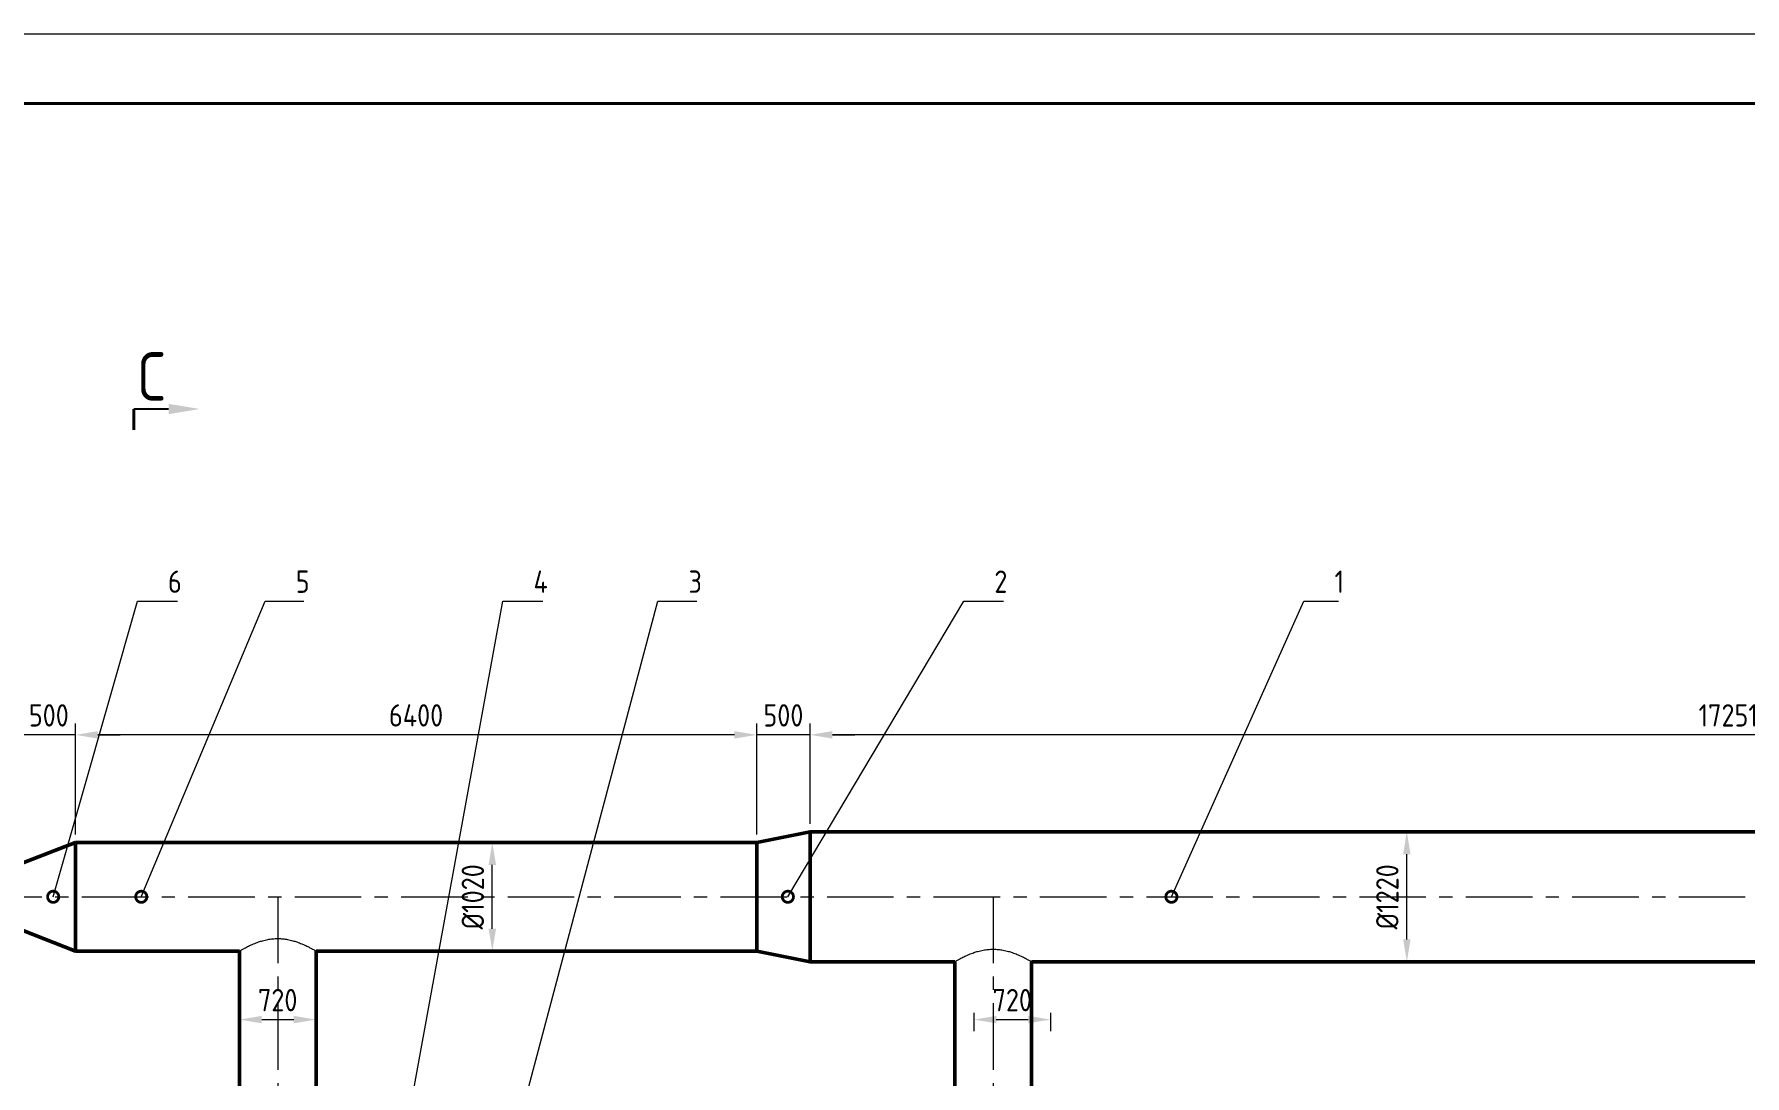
# Model space of a CAD drawing. Header units: millimetres. Extents: x 188205 to 604756, y -401673 to 15123.
# Drawn here: x 353377 to 369444, y -244925 to -235143 of the extents above; entities that cross this region are included whole.
import ezdxf

# ---------------------------------------------------------------- set-up
doc = ezdxf.new("R2010")
doc.units = ezdxf.units.MM
doc.header["$LTSCALE"] = 500
doc.linetypes.add('CENTER', pattern=[2, 1.25, -0.25, 0.25, -0.25])
for name, color, linetype, lineweight in [('BIAOZHU', 3, 'Continuous', 25), ('gas', 2, 'Continuous', 50), ('SHI', 7, 'Continuous', 40), ('WEN', 3, 'Continuous', 20), ('XI', 2, 'Continuous', 20), ('ZHONG', 1, 'CENTER', 20)]:
    doc.layers.add(name, color=color, linetype=linetype, lineweight=lineweight)
doc.styles.add('GB', font='gbenor.shx', dxfattribs={"bigfont": 'gbcbig.shx'})
doc.dimstyles.new('ISO-60', dxfattribs={"dimscale": 60, "dimtxt": 3.5, "dimasz": 3.5, "dimexe": 1.8, "dimexo": 1.25, "dimgap": 1.3, "dimtad": 1, "dimrnd": 1, "dimdsep": 46, "dimtxsty": 'GB', "dimcen": 0, "dimclrd": 3, "dimclre": 3, "dimclrt": 256, "dimadec": 0, "dimazin": 0, "dimtfac": 1, "dimtix": 1, "dimtmove": 0, "dimatfit": 3, "dimldrblk": 'DOTSMALL', "dimfxl": 0, "dimlwd": 20, "dimlwe": 20, "dimarcsym": 0})

# ---------------------------------------------------------------- blocks, each defined once
blk = doc.blocks.new('gas-master-1')
for points in [[(6145, 8590, -0.001322), (6154, 8596, -0.004553), (6157, 8597, -0.000601), (6184, 8612, -0.001638), (6193, 8617, -0.009751), (6211, 8627, -0.004513), (6250, 8646, -0.015257), (6278, 8658, -0.009146), (6325, 8676, -0.021518), (6362, 8687, -0.01614), (6412, 8699, -0.025577), (6456, 8705, -0.023379), (6505, 8708, -0.023379), (6554, 8705, -0.025577), (6598, 8699, -0.01614), (6648, 8687, -0.021518), (6685, 8676, -0.009146), (6732, 8658, -0.015257), (6760, 8646, -0.004513), (6799, 8627, -0.009751), (6817, 8617, -0.001638), (6826, 8612, -0.000601), (6853, 8597, -0.004553), (6856, 8596, -0.001322), (6865, 8590)], [(12865, 8490, -0.001322), (12874, 8496, -0.004553), (12877, 8497, -0.000601), (12904, 8512, -0.001638), (12913, 8517, -0.009751), (12931, 8527, -0.004513), (12970, 8546, -0.015257), (12998, 8558, -0.009146), (13045, 8576, -0.021518), (13082, 8587, -0.01614), (13132, 8599, -0.025577), (13176, 8605, -0.023379), (13225, 8608, -0.023379), (13274, 8605, -0.025577), (13318, 8599, -0.01614), (13368, 8587, -0.021518), (13405, 8576, -0.009146), (13452, 8558, -0.015257), (13480, 8546, -0.004513), (13519, 8527, -0.009751), (13537, 8517, -0.001638), (13546, 8512, -0.000601), (13573, 8497, -0.004553), (13576, 8496, -0.001322), (13585, 8490)]]:
    blk.add_lwpolyline(points, format="xyb")
at = {"layer": 'gas'}
for p, q in [((11005, 9610), (11505, 9710)), ((11505, 9710), (28756, 9710)), ((11505, 8490), (11505, 9710)), ((11505, 9710), (11505, 8490)), ((4105, 9415), (4605, 9610)), ((4605, 9610), (11005, 9610)), ((4605, 9610), (4605, 8590)), ((11005, 9610), (11005, 8590)), ((4105, 8785), (4605, 8590)), ((4605, 8590), (6145, 8590)), ((6145, 8590), (6145, 1469)), ((6865, 8590), (6865, 1469)), ((6865, 8590), (11005, 8590)), ((11005, 8590), (11505, 8490)), ((11505, 8490), (12865, 8490)), ((12865, 8490), (12865, 1469)), ((13585, 8490), (13585, 1469)), ((13585, 8490), (28756, 8490))]:
    blk.add_line(p, q, dxfattribs=at)
at = {"layer": 'ZHONG'}
for p, q in [((-335, 9100), (28756, 9100)), ((-335, 9100), (30273, 9100)), ((6505, 9100), (6505, -5991)), ((13225, 9100), (13225, -5991))]:
    blk.add_line(p, q, dxfattribs=at)
blk = doc.blocks.new('剖切箭头(上右)')
at = {"layer": 'BIAOZHU'}
blk.add_line((5, 0), (0, 0), dxfattribs=at)
blk.add_solid([(5, 0.75), (5, -0.75), (9.5, 0)], dxfattribs=at)
at = {"layer": 'SHI'}
blk.add_line((0, 0), (0, -3), dxfattribs=at)
at = {"layer": 'BIAOZHU', "style": 'GB', "flags": 8}
blk.add_attdef('A', (0.41, 1.2), '', height=7, dxfattribs=at)
blk = doc.blocks.new('*D273')
at = {"layer": 'Defpoints', "color": 0}
for p in [(357582, -242734), (357680, -242734), (357582, -243754)]:
    blk.add_point(p, dxfattribs=at)
at = {"layer": 'WEN', "color": 3, "lineweight": 20}
for p, q in [((357657, -242734), (357788, -242734)), ((357680, -243544), (357680, -242944)), ((357657, -243754), (357788, -243754))]:
    blk.add_line(p, q, dxfattribs=at)
at = {"layer": 'WEN', "color": 3}
for points in [[(357645, -242944), (357715, -242944), (357680, -242734)], [(357645, -243544), (357715, -243544), (357680, -243754)]]:
    blk.add_solid(points, dxfattribs=at)
at = {"layer": 'WEN', "insert": (357497, -243244), "char_height": 210, "attachment_point": 5, "rotation": 90, "style": 'GB'}
blk.add_mtext('%%c1020', dxfattribs=at)
blk = doc.blocks.new('_DotSmall')
at = {"color": 0, "linetype": 'ByBlock', "const_width": 0.5}
blk.add_lwpolyline([(-0.0625, 0, 1), (0.0625, 0, 1)], format="xyb", close=True, dxfattribs=at)
blk = doc.blocks.new('*D249')
at = {"layer": 'Defpoints', "color": 0}
for p in [(366190, -242634), (366270, -242634), (366190, -243854)]:
    blk.add_point(p, dxfattribs=at)
at = {"layer": 'WEN', "color": 3, "lineweight": 20}
for p, q in [((366265, -242634), (366378, -242634)), ((366270, -243644), (366270, -242844)), ((366265, -243854), (366378, -243854))]:
    blk.add_line(p, q, dxfattribs=at)
at = {"layer": 'WEN', "color": 3}
for points in [[(366235, -242844), (366305, -242844), (366270, -242634)], [(366235, -243644), (366305, -243644), (366270, -243854)]]:
    blk.add_solid(points, dxfattribs=at)
at = {"layer": 'WEN', "insert": (366087, -243244), "char_height": 210, "attachment_point": 5, "rotation": 90, "style": 'GB'}
blk.add_mtext('%%c1220', dxfattribs=at)
blk = doc.blocks.new('*D250')
at = {"layer": 'Defpoints', "color": 0}
for p in [(362204, -244259), (362924, -244259), (362924, -244397)]:
    blk.add_point(p, dxfattribs=at)
at = {"layer": 'WEN', "color": 3, "lineweight": 20}
for p, q in [((362204, -244334), (362204, -244505)), ((362924, -244334), (362924, -244505)), ((362414, -244397), (362714, -244397))]:
    blk.add_line(p, q, dxfattribs=at)
at = {"layer": 'WEN', "color": 3}
for points in [[(362414, -244362), (362414, -244432), (362204, -244397)], [(362714, -244362), (362714, -244432), (362924, -244397)]]:
    blk.add_solid(points, dxfattribs=at)
at = {"layer": 'WEN', "insert": (362564, -244214), "char_height": 210, "attachment_point": 5, "style": 'GB'}
blk.add_mtext('720', dxfattribs=at)
blk = doc.blocks.new('*D251')
at = {"layer": 'Defpoints', "color": 0}
for p in [(355304, -244397), (356024, -244397), (356024, -244397)]:
    blk.add_point(p, dxfattribs=at)
at = {"layer": 'WEN', "color": 3, "lineweight": 20}
for p, q in [((355304, -244322), (355304, -244289)), ((356024, -244322), (356024, -244289)), ((355514, -244397), (355814, -244397))]:
    blk.add_line(p, q, dxfattribs=at)
at = {"layer": 'WEN', "color": 3}
for points in [[(355514, -244362), (355514, -244432), (355304, -244397)], [(355814, -244362), (355814, -244432), (356024, -244397)]]:
    blk.add_solid(points, dxfattribs=at)
at = {"layer": 'WEN', "insert": (355664, -244214), "char_height": 210, "attachment_point": 5, "style": 'GB'}
blk.add_mtext('720', dxfattribs=at)
blk = doc.blocks.new('*D287')
at = {"layer": 'Defpoints', "color": 0}
for p in [(360664, -241723), (360664, -242634), (377915, -242634)]:
    blk.add_point(p, dxfattribs=at)
at = {"layer": 'WEN', "color": 3, "lineweight": 20}
for p, q in [((360664, -242559), (360664, -241615)), ((377915, -242559), (377915, -241615)), ((377705, -241723), (360874, -241723))]:
    blk.add_line(p, q, dxfattribs=at)
at = {"layer": 'WEN', "color": 3}
for points in [[(360874, -241688), (360874, -241758), (360664, -241723)], [(377705, -241688), (377705, -241758), (377915, -241723)]]:
    blk.add_solid(points, dxfattribs=at)
at = {"layer": 'WEN', "insert": (369289, -241540), "char_height": 210, "attachment_point": 5, "style": 'GB'}
blk.add_mtext('17251', dxfattribs=at)
blk = doc.blocks.new('*D288')
at = {"layer": 'Defpoints', "color": 0}
for p in [(360164, -241723), (360164, -242734), (360664, -242634)]:
    blk.add_point(p, dxfattribs=at)
at = {"layer": 'WEN', "color": 3, "lineweight": 20}
for p, q in [((360164, -242659), (360164, -241615)), ((360664, -242559), (360664, -241615)), ((359954, -241723), (359744, -241723)), ((360664, -241723), (360164, -241723)), ((360874, -241723), (361084, -241723))]:
    blk.add_line(p, q, dxfattribs=at)
at = {"layer": 'WEN', "color": 3}
for points in [[(359954, -241688), (359954, -241758), (360164, -241723)], [(360874, -241688), (360874, -241758), (360664, -241723)]]:
    blk.add_solid(points, dxfattribs=at)
at = {"layer": 'WEN', "insert": (360414, -241540), "char_height": 210, "attachment_point": 5, "style": 'GB'}
blk.add_mtext('500', dxfattribs=at)
blk = doc.blocks.new('*D289')
at = {"layer": 'Defpoints', "color": 0}
for p in [(353764, -241723), (353764, -242734), (360164, -242734)]:
    blk.add_point(p, dxfattribs=at)
at = {"layer": 'WEN', "color": 3, "lineweight": 20}
for p, q in [((353764, -242659), (353764, -241615)), ((360164, -242659), (360164, -241615)), ((359954, -241723), (353974, -241723))]:
    blk.add_line(p, q, dxfattribs=at)
at = {"layer": 'WEN', "color": 3}
for points in [[(353974, -241688), (353974, -241758), (353764, -241723)], [(359954, -241688), (359954, -241758), (360164, -241723)]]:
    blk.add_solid(points, dxfattribs=at)
at = {"layer": 'WEN', "insert": (356964, -241540), "char_height": 210, "attachment_point": 5, "style": 'GB'}
blk.add_mtext('6400', dxfattribs=at)
blk = doc.blocks.new('*D290')
at = {"layer": 'Defpoints', "color": 0}
for p in [(353264, -241723), (353764, -242734), (353264, -242929)]:
    blk.add_point(p, dxfattribs=at)
at = {"layer": 'WEN', "color": 3, "lineweight": 20}
for p, q in [((353264, -242854), (353264, -241615)), ((353764, -242659), (353764, -241615)), ((353054, -241723), (352844, -241723)), ((353764, -241723), (353264, -241723)), ((353974, -241723), (354184, -241723))]:
    blk.add_line(p, q, dxfattribs=at)
at = {"layer": 'WEN', "color": 3}
for points in [[(353054, -241688), (353054, -241758), (353264, -241723)], [(353974, -241688), (353974, -241758), (353764, -241723)]]:
    blk.add_solid(points, dxfattribs=at)
at = {"layer": 'WEN', "insert": (353514, -241540), "char_height": 210, "attachment_point": 5, "style": 'GB'}
blk.add_mtext('500', dxfattribs=at)

msp = doc.modelspace()

# ---------------------------------------------------------------- linework, layer by layer
at = {"layer": 'SHI'}
msp.add_lwpolyline([(344333.636, -273103.291), (396723.636, -273103.291), (396723.636, -235793.291), (344333.636, -235793.291)], close=True, dxfattribs=at)
at = {"layer": 'XI'}
msp.add_lwpolyline([(342708.636, -273753.291), (397373.636, -273753.291), (397373.636, -235143.291), (342708.636, -235143.291)], close=True, dxfattribs=at)

# ---------------------------------------------------------------- block references
ref = msp.add_blockref('剖切箭头(上右)', (354313.437, -238662.946), dxfattribs=dict(xscale=65, yscale=65, zscale=65))
ref.add_attrib('A', 'C', (354339.912, -238584.694), dxfattribs={"layer": 'BIAOZHU', "height": 455, "style": 'GB'})
at = {"layer": 'WEN'}
msp.add_blockref('gas-master-1', (349159.217, -252343.638), dxfattribs=at)

# ---------------------------------------------------------------- texts
at = {"layer": 'WEN', "char_height": 210, "attachment_point": 7, "style": 'GB'}
for s, insert in [('6', (354633.694, -240389.426)), ('5', (355833.338, -240389.426)), ('4', (358067.373, -240389.426)), ('3', (359523.374, -240389.426)), ('2', (362395.824, -240389.426)), ('1', (365591.639, -240389.426))]:
    msp.add_mtext(s, dxfattribs=dict(at, insert=insert))

# ---------------------------------------------------------------- dimensions: what is measured, and where the dimension line sits
at = {"layer": 'WEN'}
for base, p1, p2, picture, middle in [((353264.214, -241723.115), (353764.214, -242733.638), (353264.214, -242928.638), '*D290', (353514.214, -241540.115)), ((353764.214, -241723.115), (360164.204, -242733.638), (353764.214, -242733.638), '*D289', (356964.209, -241540.115)), ((360164.204, -241723.115), (360664.204, -242633.638), (360164.204, -242733.638), '*D288', (360414.204, -241540.115))]:
    dim = msp.add_linear_dim(base=base, p1=p1, p2=p2, dimstyle='ISO-60', override={"dimtmove": 1}, dxfattribs=at)
    dim.commit()
    dim.dimension.update_dxf_attribs({"geometry": picture, "text_midpoint": middle})
for base, p1, p2, picture, middle in [((360664.204, -241723.115), (377914.741, -242633.638), (360664.204, -242633.638), '*D287', (369289.472, -241540.115)), ((356024.217, -244397.166), (355304.217, -244397.166), (356024.217, -244397.166), '*D251', (355664.217, -244214.166)), ((362924.217, -244397.166), (362204.217, -244259.259), (362924.217, -244259.259), '*D250', (362564.217, -244214.166))]:
    dim = msp.add_linear_dim(base=base, p1=p1, p2=p2, dimstyle='ISO-60', dxfattribs=at)
    dim.commit()
    dim.dimension.update_dxf_attribs({"geometry": picture, "text_midpoint": middle})
for base, p1, p2, picture, middle in [((357680.003, -242733.638), (357582.036, -243753.638), (357582.036, -242733.638), '*D273', (357497.003, -243243.638)), ((366270.127, -242633.638), (366189.535, -243853.638), (366189.535, -242633.638), '*D249', (366087.127, -243243.638))]:
    dim = msp.add_linear_dim(base=base, p1=p1, p2=p2, angle=90, dimstyle='ISO-60', override={"dimpost": '%%c<>'}, dxfattribs=at)
    dim.commit()
    dim.dimension.update_dxf_attribs({"geometry": picture, "text_midpoint": middle})

# ---------------------------------------------------------------- leaders
at = {"layer": 'WEN', "annotation_type": 0, "has_hookline": 1, "hookline_direction": 0}
for points, text_width in [([(353555.1, -243243.638), (354345.694, -240467.426), (354555.694, -240467.426)], 89.154), ([(354382.711, -243243.638), (355545.338, -240467.426), (355755.338, -240467.426)], 77.249), ([(355664.217, -252041.958), (357779.373, -240467.426), (357989.373, -240467.426)], 87.5), ([(355664.217, -253884.098), (359235.374, -240467.426), (359445.374, -240467.426)], 77.249), ([(360456.039, -243243.638), (362107.824, -240467.426), (362317.824, -240467.426)], 84.954), ([(364058.793, -243243.638), (365303.639, -240467.426), (365513.639, -240467.426)], 35)]:
    msp.add_leader(points, dimstyle='ISO-60', override={"dimgap": 1.3, "dimtad": 1}, dxfattribs=dict(at, text_width=text_width))

doc.saveas('drawing.dxf')
